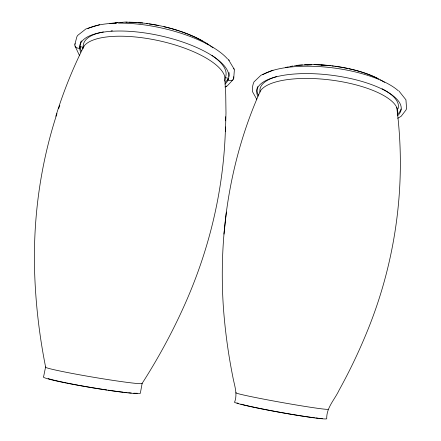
<?xml version="1.0" encoding="UTF-8"?>
<svg xmlns="http://www.w3.org/2000/svg" width="441" height="441" viewBox="0 0 441 441"><rect width="100%" height="100%" fill="white"/><g stroke="black" fill="none" stroke-linecap="round" stroke-linejoin="round"><path stroke-width="0.66" d="M225.456 131.661L225.985 112.973L225.726 94.49L224.69 76.232A73.046 25.363 12.4 0 0 155.023 39.905A73.046 25.363 12.4 0 0 82.891 47.975M397.341 113.883A69.849 23.616 7.4 0 0 338.468 81.144A69.849 23.616 7.4 0 0 260.295 91.149C229.987 158.804 218.345 234.171 223.427 307.945C224.645 324.433 226.597 340.865 229.254 357.182C230.428 364.299 231.729 371.394 233.146 378.466C234.733 386.288 237.572 394.034 234.695 401.96A46.873 2.04 10.2 0 0 278.596 412.12A46.873 2.04 10.2 0 0 326.72 418.663C326.412 407.627 334.658 399.634 339.085 390.202C342.596 383.824 345.992 377.386 349.272 370.881C355.749 357.965 361.73 344.801 367.182 331.428C396.046 260.923 406.624 183.059 396.746 107.477M233.73 78.322L234.364 69.932L233.785 68.482M226.36 212.038L223.973 234.11M224.717 81.028L225.323 77.622A72.963 25.821 12.5 0 0 211.994 55.428M228.19 78.889L227.964 80.146L230.158 80.615A3.142 2.971 30.9 0 0 233.581 76.762M225.478 126.958A555.048 492.63 -12 0 1 185.027 303.943A671.698 582.142 -12 0 1 142.145 383.378L140.354 393.102A49.16 2.591 9.5 0 1 90.945 387.556A49.16 2.591 9.5 0 1 43.587 376.774L45.599 366.962A542.524 490.309 64.2 0 1 34.795 276.623A464.968 428.035 64 0 1 56.983 113.602M82.897 48.786L83.217 47.259A72.963 25.821 12.5 0 1 103.398 31.939M74.882 44.354L76.833 36.879L77.583 35.484L85.89 28.963L99.655 24.696M55.831 116.22C63.272 92.136 72.638 68.653 83.994 46.145M233.063 79.705L227.369 85.758L224.927 87.026M397.694 118.309L401.145 116.286L405.974 110.029L406.591 108.624L405.935 99.809L398.923 90.978M226.172 86.497L226.823 86.216M273.029 70.185L260.918 75.268L254.005 81.888C252.61 84.755 252.18 88.459 252.467 91.618L256.772 99.33M109.787 23.439L125.167 22.05L142.675 22.921M296.65 65.34L313 64.535L330.91 65.632M83.217 47.259L80.119 46.597L79.716 48.51L77.429 48.025A3.252 3.048 12.6 0 1 75.157 43.604M225.323 77.622L228.3 78.261A76.106 26.945 12.5 0 1 225.301 82.246M228.3 59.375L234.177 69.165M79.369 55.301L74.992 45.941M228.84 59.871L229.204 60.511M142.145 383.378A49.061 1.985 9.6 0 1 92.968 377.154A49.061 1.985 9.6 0 1 45.599 366.962M58.692 108.475A464.968 428.035 64 0 1 59.789 105.289M81.227 50.66A76.106 26.945 12.5 0 1 81.32 40.859M229.028 72.539A76.106 26.945 12.5 0 1 228.912 76.453M80.697 52.253A76.139 26.774 12.4 0 1 160.083 35.721A76.139 26.774 12.4 0 1 224.971 84.11M87.891 28.483A79.198 28.439 12.5 0 1 111.33 23.401M112.747 23.312A79.198 28.439 12.5 0 1 116.363 23.169M118.453 23.13A79.198 28.439 12.5 0 1 227.622 59.066M111.364 23.527A66.156 24.277 12.6 0 1 113.139 23.224M114.996 22.96A66.156 24.277 12.6 0 1 117.582 22.662M120.277 22.436A66.156 24.277 12.6 0 1 122.361 22.315M125.928 22.199A66.156 24.277 12.6 0 1 127.212 22.188M129.174 22.193A66.156 24.277 12.6 0 1 135.999 22.447M138.105 22.596A66.156 24.277 12.6 0 1 179.255 30.969M179.934 31.195A66.156 24.277 12.6 0 1 202.678 41.211M206.002 43.224A66.156 24.277 12.6 0 1 207.54 44.232M111.049 30.892A72.963 25.821 12.5 0 1 112.405 30.776M225.616 116.744A555.048 492.63 -12 0 1 225.588 120.823M137.223 393.229A47.088 2.481 9.5 0 1 133.733 393.185M131.236 393.008A47.088 2.481 9.5 0 1 128.612 392.771M127.162 392.628A47.088 2.481 9.5 0 1 124.472 392.33M123.248 392.187A47.088 2.481 9.5 0 1 108.106 390.153M106.761 389.949A47.088 2.481 9.5 0 1 104.726 389.646M104.048 389.541A47.088 2.481 9.5 0 1 78.625 385.258M77.947 385.136A47.088 2.481 9.5 0 1 66.977 383.02M66.266 382.871A47.088 2.481 9.5 0 1 48.168 378.582M128.993 22.43A66.238 24.305 12.5 0 1 136.032 22.645M137.95 22.767A66.238 24.305 12.5 0 1 140.563 22.976M146.583 23.616A66.238 24.305 12.5 0 1 147.939 23.792M149.295 23.979A66.238 24.305 12.5 0 1 158.622 25.561M163.903 26.692A66.238 24.305 12.5 0 1 209.249 45.059M210.368 45.853A66.238 24.305 12.5 0 1 212.948 47.843M328.093 409.204A46.779 1.488 10.1 0 1 280.134 402.186A46.779 1.488 10.1 0 1 236.216 392.699M262.792 74.612A75.731 26.466 7.3 0 1 331.274 67.677A75.731 26.466 7.3 0 1 398.245 90.736M285.288 67.6A63.272 22.59 7.3 0 1 288.386 66.856M289.693 66.585A63.272 22.59 7.3 0 1 293.1 65.979M294.511 65.764A63.272 22.59 7.3 0 1 302.482 64.932M304.472 64.805A63.272 22.59 7.3 0 1 311.324 64.606M314.069 64.612A63.272 22.59 7.3 0 1 377.832 78.652M257.853 96.347A72.809 24.922 7.4 0 1 334.08 75.56A72.809 24.922 7.4 0 1 397.567 115.768M401.095 109.026A72.776 25.076 7.4 0 1 397.269 114.439M258.448 95.124A72.776 25.076 7.4 0 1 257.676 86.596M260.069 92.125A69.772 24.035 7.4 0 1 276.827 76.525M382.071 88.74A69.772 24.035 7.4 0 1 398.069 108.662M322.371 418.548A44.899 1.951 10.2 0 1 319.67 418.344M318.297 418.206A44.899 1.951 10.2 0 1 315.844 417.925M314.472 417.759A44.899 1.951 10.2 0 1 311.5 417.368M310.927 417.291A44.899 1.951 10.2 0 1 240.858 404.138M238.283 403.377A44.899 1.951 10.2 0 1 236.966 402.887M306.826 64.97A63.372 22.607 7.2 0 1 311.423 64.855M321.076 65.059A63.372 22.607 7.2 0 1 325.893 65.367M328.622 65.61A63.372 22.607 7.2 0 1 329.995 65.742M332.056 65.968A63.372 22.607 7.2 0 1 333.435 66.133M334.813 66.304A63.372 22.607 7.2 0 1 347.624 68.465M348.947 68.746A63.372 22.607 7.2 0 1 379.056 79.093M380.247 79.738A63.372 22.607 7.2 0 1 384.524 82.368"/></g></svg>
